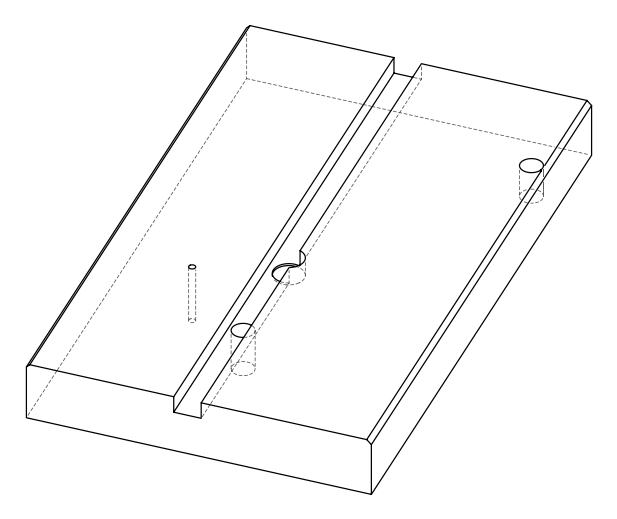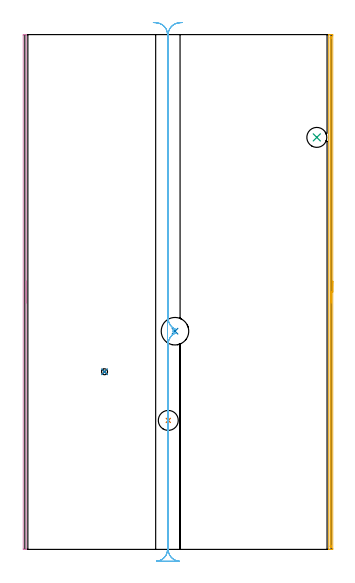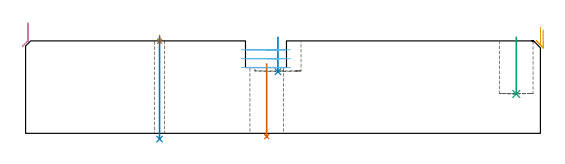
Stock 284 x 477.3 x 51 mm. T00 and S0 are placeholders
(PLAN: 8 operations, 6 tool changes, 18.8 min)
(1 INDEXABLE_INSERT_DRILL_THROUGH_HOLE_FROM_SOLID | STEP1HOLE | NXT0302_008 | 0.17 min | 13678 mm3)
(2 INDEXABLE_INSERT_DRILL_BLIND_HOLE_FROM_SOLID | STEP1POCKET | NXT0302_022 | 0.08 min | 8518 mm3)
(3 INDEXABLE_INSERT_DRILL_BLIND_HOLE_FROM_SOLID_1 | STEP1POCKET_1 | NXT0302_008 | 0.13 min | 7803 mm3)
(4 AREA_MILL | FG_CHAMFER_SURFACE | UGT0205_001 | 3.98 min | 1869 mm3)
(5 AREA_MILL_1 | FG_CHAMFER_SURFACE_1 | UGT0205_001 | 7.79 min | 3446 mm3)
(6 MILL_RECTANGULAR_SLOT | SLOT_RECTANGULAR | UGT0201_105 | Follow Part, ap 5.5, ae 75% | 6.38 min | 149165 mm3)
(7 SPOT_DRILL | STEP1HOLE_1 | NXT0321_9005460120000 | 0.03 min | 8 mm3)
(8 DRILL_THROUGH_HOLE_INTO_CENTER | STEP1HOLE_1 | UGT0301_450 | 0.23 min | 1226 mm3)
(TOOL NXT0302_008 | Index. Insert Drill 18.5mm [880-D1850L25-05] | D18.5 PA176 FL93 Z2)
(TOOL NXT0302_022 | Index. Insert Drill 25.5mm [880-D2550L25-03] | D25.5 PA176 FL77 Z2)
(TOOL UGT0205_001 | Chamfer Mill 20 x 3 x 45 deg. | D20 FL50 Z2)
(TOOL UGT0201_105 | End Mill 22 mm | D22 FL25 Z2)
(TOOL NXT0321_9005460120000 | NC Spot Drill, 142deg, 12mm, Carbide, Uncoated | D12 PA142 FL30 Z2)
(TOOL UGT0301_450 | Carbide Drill 5.5 mm | D5.5 PA118 FL57 Z2)
(OP 1 INDEXABLE_INSERT_DRILL_THROUGH_HOLE_FROM_SOLID)
G17 G21 G94 G90
T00 M6
G54
G17 G0 G90 X133. Y119.6 S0 M3
G43 Z61. H1
G94 G81 G98 Z-1.823 F250. R38.3
G80
M5
M2
(OP 2 INDEXABLE_INSERT_DRILL_BLIND_HOLE_FROM_SOLID)
G17 G21 G94 G90
T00 M6
G54
G17 G0 G90 X139.2 Y202.3 S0 M3
G43 Z61. H1
G94 G81 G98 Z34. F250. R53.
G80
M5
M2
(OP 3 INDEXABLE_INSERT_DRILL_BLIND_HOLE_FROM_SOLID_1)
G17 G21 G94 G90
T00 M6
G54
G17 G0 G90 X270.7 Y382. S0 M3
G43 Z61. H1
G94 G81 G98 Z21.7 F250. R53.
G80
M5
M2
(OP 4 AREA_MILL)
G17 G21 G94 G90
T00 M6
G54
G17 G0 G90 X1.3 Y248.65 S1061 M3
G43 Z61. H0
G94 G1 Y248.612 Z60.128 F250.
Y248.498 Z59.263
Y248.309 Z58.412
Y248.047 Z57.58
Y247.713 Z56.774
Y247.31 Z56.
Y246.842 Z55.264
Y246.31 Z54.572
Y245.721 Z53.929
Y245.078 Z53.339
Y244.386 Z52.808
Y243.65 Z52.34
Y242.876 Z51.937
Y242.07 Z51.603
Y241.238 Z51.341
Y240.387 Z51.152
Y239.522 Z51.038
Y238.65 Z51.
Y0.169
X1.297 Y0.01 Z50.988
X1.274 Y0.007 Z50.965
X0.911 Y0. Z50.61
X0.571 Z50.271
X-0.1 Z49.595
X-1.321 Z48.376
X-1.491 Y0.002 Z48.205
X-1.5 Y0.428 Z48.2
Y476.684
X-1.498 Y476.873 Z48.202
X-1.491 Y477.298 Z48.205
X-1.321 Y477.3 Z48.376
X-0.1 Z49.595
X0.571 Z50.271
X0.911 Z50.61
X1.274 Y477.293 Z50.965
X1.297 Y477.291 Z50.988
X1.3 Y477.131 Z51.
Y238.65
Y237.778 Z51.038
Y236.914 Z51.152
Y236.062 Z51.341
Y235.23 Z51.603
Y234.424 Z51.937
Y233.65 Z52.34
Y232.914 Z52.808
Y232.222 Z53.339
Y231.579 Z53.929
Y230.99 Z54.572
Y230.459 Z55.264
Y229.99 Z56.
Y229.587 Z56.774
Y229.253 Z57.58
Y228.991 Z58.412
Y228.802 Z59.263
Y228.688 Z60.128
Y228.65 Z61.
M5
M2
(OP 5 AREA_MILL_1)
G17 G21 G94 G90
T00 M6
G54
G17 G0 G90 X285.5 Y248.65 S1061 M3
G43 Z61. H0
Z57.2
G94 G1 Y248.612 Z56.328 F250.
Y248.498 Z55.464
Y248.309 Z54.612
Y248.047 Z53.78
Y247.713 Z52.974
Y247.31 Z52.2
Y246.842 Z51.464
Y246.31 Z50.772
Y245.721 Z50.129
Y245.078 Z49.54
Y244.386 Z49.009
Y243.65 Z48.54
Y242.876 Z48.137
Y242.07 Z47.803
Y241.238 Z47.541
Y240.387 Z47.352
Y239.522 Z47.238
Y238.65 Z47.2
Y0.941
X285.499 Y0.616 Z47.201
X285.493 Y0.055 Z47.203
X285.49 Y0.008 Z47.205
X284.934 Y0. Z47.76
X284.382 Z48.315
X284.045 Z48.651
X283.492 Z49.204
X283.155 Z49.54
X282.481 Z50.218
X282.128 Z50.571
X281.746 Z50.945
X281.702 Y0.009 Z50.988
X281.7 Y0.169 Z51.
Y477.131
X281.703 Y477.291 Z50.988
X281.746 Y477.3 Z50.945
X282.128 Z50.571
X282.481 Z50.218
X283.155 Z49.54
X284.382 Z48.315
X284.934 Y477.297 Z47.76
X285.491 Y477.292 Z47.205
X285.493 Y477.245 Z47.203
X285.499 Y476.684 Z47.201
X285.5 Y476.116 Z47.2
Y238.65
X284.086 Z48.614
Y3.254
X284.083 Y2.402 Z48.617
X284.081 Y2.366 Z48.619
X284.045 Y2.01 Z48.655
X283.551 Y2.005 Z49.149
X283.155 Y2.01 Z49.545
X283.119 Y2.402 Z49.581
X283.117 Y2.441 Z49.583
X283.114 Y3.295 Z49.586
Y474.046
X283.117 Y474.898 Z49.583
X283.119 Y474.935 Z49.581
X283.155 Y475.29 Z49.545
X283.649 Y475.295 Z49.051
X284.045 Y475.29 Z48.655
X284.081 Y474.898 Z48.619
X284.083 Y474.859 Z48.617
X284.086 Y474.005 Z48.614
Y238.65
Y237.778 Z48.652
Y236.914 Z48.766
Y236.062 Z48.955
Y235.23 Z49.217
Y234.424 Z49.551
Y233.65 Z49.954
Y232.914 Z50.423
Y232.222 Z50.954
Y231.579 Z51.543
Y230.99 Z52.186
Y230.459 Z52.879
Y229.99 Z53.614
Y229.587 Z54.388
Y229.253 Z55.194
Y228.991 Z56.026
Y228.802 Z56.878
Y228.688 Z57.743
Y228.65 Z58.614
G0 Z61.
M5
M2
(OP 6 MILL_RECTANGULAR_SLOT)
G17 G21 G94 G90
T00 M6
G54
G17 G0 G90 X119.12 Y488.491 S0 M3
G43 Z61.137 H0
Z46.1
G94 G1 X122.112 Y488.27 F250.
G2 X132.3 Y477.3 R11. F500.
G1 Y0.
G2 X122.112 Y-10.97 R11.
G1 Y-11.
X143.088
Y-10.97
G2 X132.9 Y0. R11.
G1 Y190.448
G2 X139.684 Y200.608 R11.
G1 X139.681 Y200.617
G2 X139.681 Y203.983 R-1.75
G1 X139.684 Y203.992
G2 X132.9 Y214.152 R11.
G1 Y477.3
G2 X143.088 Y488.27 R11.
G1 X146.08 Y488.491 F250.
G0 X119.12 Z41.2
G1 X122.112 Y488.27
G2 X132.3 Y477.3 R11. F500.
G1 Y0.
G2 X122.112 Y-10.97 R11.
G1 Y-11.
X143.088
Y-10.97
G2 X132.9 Y0. R11.
G1 Y190.448
G2 X139.684 Y200.608 R11.
G1 X139.681 Y200.617
G2 X139.681 Y203.983 R-1.75
G1 X139.684 Y203.992
G2 X132.9 Y214.152 R11.
G1 Y477.3
G2 X143.088 Y488.27 R11.
G1 X146.08 Y488.491 F250.
G0 X119.12 Z36.3
G1 X122.112 Y488.27
G2 X132.3 Y477.3 R11. F500.
G1 Y0.
G2 X122.112 Y-10.97 R11.
G1 Y-11.
X143.088
Y-10.97
G2 X132.9 Y0. R11.
G1 Y190.448
G2 X139.684 Y200.608 R11.
G1 X139.681 Y200.617
G2 X139.681 Y203.983 R-1.75
G1 X139.684 Y203.992
G2 X132.9 Y214.152 R11.
G1 Y477.3
G2 X143.088 Y488.27 R11.
G1 X146.08 Y488.491 F250.
G0 Z61.137
M5
M2
(OP 7 SPOT_DRILL)
G17 G21 G94 G90
T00 M6
G54
G17 G0 G90 X73.9 Y164.7 S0 M3
G43 Z61. H0
G94 G81 G98 Z50.763 F250. R54.
G80
M5
M2
(OP 8 DRILL_THROUGH_HOLE_INTO_CENTER)
G17 G21 G94 G90
T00 M6
G54
G17 G0 G90 X73.9 Y164.7 S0 M3
G43 Z61. H0
G94 G73 G98 Z-3.152 F250. Q5.415 R53.
G80
M5
M2
